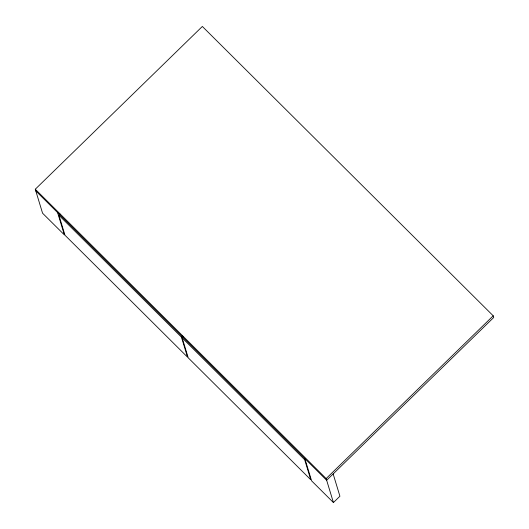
<?xml version="1.0" encoding="UTF-8"?>
<svg xmlns="http://www.w3.org/2000/svg" width="529" height="529" viewBox="0 0 529 529"><rect width="100%" height="100%" fill="white"/><g stroke="black" fill="none" stroke-linecap="round" stroke-linejoin="round"><path stroke-width="0.79" d="M57.608 212.612L64.379 234.896L42.565 213.2L35.284 189.23L202.349 26.45L493.207 315.8L493.716 317.479L326.651 480.259L35.793 190.909M58.917 215.25L181.44 337.138L187.517 357.128L64.988 235.24L58.917 215.25L60.101 214.1M181.44 337.138L182.624 335.988M182.168 337.866L304.691 459.754L310.768 479.743L188.245 357.849L182.168 337.866L183.351 336.715M333.151 473.931L339.922 496.222L333.422 502.55L326.142 478.58L493.207 315.8M35.284 189.23L326.142 478.58M333.422 502.55L311.607 480.848L304.836 458.557"/></g></svg>
